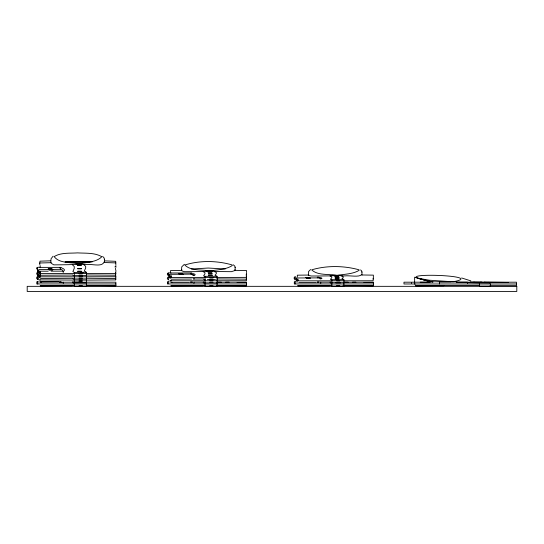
<?xml version="1.0" encoding="UTF-8"?>
<svg xmlns="http://www.w3.org/2000/svg" width="544" height="544" viewBox="0 0 544 544"><rect width="100%" height="100%" fill="white"/><g stroke="black" fill="none" stroke-linecap="round" stroke-linejoin="round"><path stroke-width="0.82" d="M104.448 259.631L104.06 257.856L102.598 256.36M235.137 267.526L234.75 266.057L233.288 264.812M361.957 272.19L361.57 270.824L360.57 269.919M50.844 262.296L51.313 263.364L53.795 264.846A65.151 6.698 0 0 0 70.958 264.608L72.488 264.561M37.475 268.845L37.57 268.233M37.475 270.98L37.57 270.368M40.161 267.723L40.195 265.608M490.022 285.716L516.467 285.716L516.467 282.193L488.369 282.193M168.164 273.822L168.259 273.469M168.164 275.964L168.259 275.611M37.475 273.21L37.57 272.864M37.475 275.352L37.57 275.006M192.644 274.883L192.916 274.475M83.137 272.415L74.338 272.415L74.338 282.241L86.38 282.227L86.38 272.388L84.327 270.919L85.673 268.097L85.673 266.288L83.885 264.778L84.585 264.52A50.47 5.188 0 0 0 87.564 264.615C92.555 263.806 102.082 267.424 104.258 261.752M170.884 272.884L170.809 273.374M40.032 276.264L40.48 276.801L74.338 276.801M217.07 276.386L215.016 275.182L216.362 273.557L216.362 272.51L214.574 271.646L215.274 271.49A50.47 2.992 0 0 0 218.253 271.551L231.411 271.68L234.722 270.599L235.137 270.11L234.75 269.797M37.522 269.341L37.522 271.476L37.57 267.934M297.541 280.425L298.758 280.854L373.164 280.779L373.075 278.358M40.27 273.462L39.977 272.796M203.83 279.018L203.83 279.575L205.027 279.752M114.94 266.934L115.906 265.615L115.906 267.335M115.498 269.511L115.607 268.253M73.141 278.412L73.141 278.909L74.338 279.065M341.516 276.073L342.094 275.862A50.47 2.292 0 0 0 345.073 275.903C349.561 275.284 359.353 277.569 361.57 274.564M37.522 273.489L37.522 275.631L37.57 272.7M170.959 277.413L171.02 275.577L171.17 277.46L205.027 277.46M53.115 256.19L51.061 258.76L50.823 262.616M246.459 272.993L246.595 274.611M115.77 272.462L115.906 274.088M115.525 276.189L115.45 275.291M115.498 274.543L115.607 273.836M295.032 279.915L295.079 277.148M310.624 269.518L308.57 271.538L308.332 275.08M192.692 274.734L192.916 274.387L190.978 274.149L191.243 273.863L190.482 273.442M184.355 264.336L181.75 266.825L181.512 270.443M373.279 277.426L373.415 279.072M181.948 269.885C180.622 270.939 183.838 271.415 184.484 271.68A65.151 3.862 0 0 0 201.647 271.544L203.177 271.517M191.243 274.122L169.701 274.332M37.522 277.358L37.522 279.5L37.57 276.95M246.459 278.181L246.595 279.847M168.436 276.134L168.259 273.299M308.768 274.632C307.482 275.509 310.767 275.794 311.304 276.005A65.151 2.958 0 0 0 328.467 275.896L329.99 275.876M317.295 277.324L318.063 277.651L317.798 277.868C318.702 277.406 321.722 279.242 319.96 278.793M318.063 277.875L296.521 277.977M115.77 277.889L115.906 279.562M115.525 279.806L115.45 279.344M115.498 278.956L115.607 278.596M170.986 280.405L170.959 280.792L171.938 280.813L246.344 280.758L246.255 278.895M168.436 280.017L168.259 277.46M204.938 282.533L203.585 282.839L205.027 282.928M331.758 282.533L330.405 282.839L331.847 282.928M190.434 273.367L191.876 273.387M79.9 263.867C87.026 262.052 96.336 262.242 101.687 256.877L101.544 256.557C94.377 252.538 85.496 253.382 77.534 252.885C69.809 253.436 60.976 252.396 54.155 256.605C59.48 263.738 71.08 262.052 79.159 263.874M453.193 281.744C482.589 276.366 418.744 273.183 416.14 276.876L416.344 277.698L417.52 278.113L431.079 282.016L414.637 277.188L414.637 284.118L415.201 284.145M191.413 269.008L208.223 268.042L225.236 269.001M210.589 270.926C217.811 269.572 226.059 269.64 232.329 265.533L232.234 264.976C217.301 260.549 199.689 260.263 184.844 265.016C190.794 271.225 201.783 269.341 209.848 270.932M337.402 275.318C344.624 274.067 352.777 274.203 359.149 270.327L359.054 269.804C344.026 265.635 326.604 265.356 311.664 269.851C317.818 275.733 328.603 273.822 336.668 275.325M59.928 267.784L61.193 267.784M37.339 269.491C34.802 267.485 38.366 266.934 40.229 267.376L61.193 267.376M40.324 273.204L39.195 273.204M317.431 277.25L318.696 277.311A74.848 3.393 0 0 1 320.776 278.888M317.431 277.365L318.696 277.311M66.008 261.759L76.112 261.596M50.857 262.704L39.814 262.99L39.814 264.772M171.013 277.25L169.884 277.25M217.07 282.288L246.344 282.193M343.89 282.316L373.164 282.193M40.324 276.597L39.195 276.597M297.833 280.677L296.704 280.677M50.538 260.821L40.004 261.168L39.705 263.276M181.546 270.45L170.503 270.613L170.503 272.394M171.013 280.67L169.884 280.67M115.654 275.196L86.38 274.992M308.366 275.06L297.323 275.182L297.323 276.971M40.324 279.997L39.195 280.004M65.987 262.344L70.815 262.303A108.718 11.172 0 0 1 89.821 262.344M82.321 273.55L79.077 273.557M82.321 275.033L79.077 275.04M39.012 269.606L60.289 269.307M86.38 275.618L74.338 275.652M331.772 275.312L339.932 275.352M191.617 279.038L171.17 279.194M298.758 282.581L316.35 282.445M72.692 278.297L40.48 278.535M193.657 279.024L203.381 278.95M58.84 281.724L40.48 281.853M189.53 282.404L171.17 282.54M443.931 285.539L415.351 285.716L444.013 285.716M205.768 270.701L213.112 270.688M80.934 272.286L86.38 272.258M39.012 273.707L40.14 273.7M72.692 275.026L40.304 275.257M82.321 276.808L79.077 276.808M213.01 277.467L209.766 277.467M82.321 278.29L79.077 278.297M86.38 278.895L74.338 278.916M213.01 278.95L209.766 278.956M215.444 279.562L207.346 279.575M339.83 280.847L336.586 280.854M339.83 282.336L336.586 282.336M72.209 285.539L40.195 285.716L72.162 285.716M202.898 285.539L170.884 285.716L202.851 285.716M329.718 285.539L297.704 285.716L329.671 285.716M51.082 271.17L61.928 271.143M86.38 276.78L115.654 276.719L115.641 276.372M115.654 278.494L86.38 278.27M169.701 278.134L170.83 278.134M246.344 279.147L217.07 278.929M82.321 280.126L79.077 280.126M343.89 279.704L331.847 279.718L331.847 286.096L343.89 286.096L343.89 279.704L342.747 278.902M213.01 280.813L209.766 280.813M82.321 281.615L79.077 281.615M213.01 282.302L209.766 282.302M86.38 276.814L74.338 276.828M39.012 277.549L40.14 277.542M86.38 280.112L115.641 279.902M86.38 280.126L39.977 279.902M373.164 282.547L363.936 282.465M170.918 272.972L191.876 272.972M74.338 273.591L113.431 273.455L115.654 273.401L115.641 272.782M37.706 274.516C35.394 274.713 37.08 271.034 39.161 272.394M168.395 275.108C166.083 275.312 167.77 271.619 169.85 272.986M205.027 277.488L246.344 277.379L246.255 274.203M37.706 278.929C35.911 279.473 36.414 275.835 38.243 276.787M295.208 279.038C293.42 279.623 293.923 275.951 295.752 276.896M168.395 279.412C166.076 279.534 167.776 275.944 169.85 277.277M38.243 281.806L36.802 281.806L36.802 283.948L37.339 283.948M168.796 281.806L167.491 281.806L167.491 283.948L168.028 283.948M295.977 281.806L294.311 281.806L294.311 283.948L295.208 283.948M429.032 281.806L450.799 281.806M39.012 281.962L40.14 281.962M40.916 281.962L60.656 281.962M169.701 281.962L170.83 281.962M296.521 281.962L297.65 281.962M456.613 281.962L439.504 281.962L439.504 283.948M456.98 281.962L466.97 281.962M59.745 282.098L61.642 282.098M62.995 282.098L63.267 283.37M77.146 282.064L72.488 282.064L74.249 282.35L72.896 282.839L74.338 282.928M77.649 282.064L81.525 282.064M190.482 282.098L192.331 282.098M193.868 282.098L193.956 283.37M203.735 282.064L203.177 282.193L204.075 282.268M317.295 282.098L319.151 282.098M320.688 282.098L320.776 283.37M330.555 282.064L329.99 282.193L330.895 282.268M467.527 282.098L467.684 283.37M470.118 282.064L474.014 282.064M480.903 282.064L484.799 282.064M40.48 282.193L41.249 282.193M59.745 282.214L61.982 282.214M62.669 282.214L72.488 282.193M86.557 282.193L115.858 282.193L115.858 283.982M171.17 282.193L171.938 282.193M190.482 282.214L192.671 282.214M193.861 282.193L203.177 282.193M217.246 282.193L221.354 282.193M225.685 282.193L229.078 282.193M317.295 282.214L319.246 282.193M320.681 282.193L329.99 282.193M344.066 282.193L348.174 282.193M352.505 282.193L355.898 282.193M410.808 282.193L403.974 282.193L403.974 283.982L410.808 283.982M429.658 282.193L411.468 282.193L411.468 283.982L516.14 283.982M467.527 282.214L482.004 282.193M484.935 282.193L487.873 282.193L490.212 282.928L479.475 282.853L479.475 286.096M331.847 282.662L343.89 282.662M205.027 282.853L217.07 282.853M335.784 282.853L340.646 282.853M38.243 283.948L115.906 283.982L115.906 285.716L86.462 285.716M168.932 283.948L246.595 283.982L246.595 285.716L217.151 285.716M295.752 283.948L373.415 283.982L373.415 285.716L343.128 285.716M71.971 285.471L74.338 285.471M79.077 285.471L82.321 285.471M202.66 285.471L205.027 285.471M209.766 285.471L213.01 285.471M329.48 285.471L331.847 285.471M336.586 285.471L339.83 285.471M444.162 285.471L479.475 285.471M479.692 286.096L490.45 286.096L490.45 283.982M78.377 261.589L84.714 261.63M48.205 271.198L38.991 271.191M246.344 282.513L237.116 282.438M74.338 273.544L40.304 273.53M474.191 282.193L480.978 282.241M484.371 282.261L508.116 282.424L484.568 282.288M473.64 282.227L481.209 282.268M420.24 282.193L429.508 282.248M343.189 285.484L373.415 285.716M216.369 285.484L246.595 285.716M86.523 285.491L115.906 285.716M463.821 282.56L465.474 282.581L463.787 282.56M361.882 274.978L373.368 275.142L373.368 276.93M479.475 282.928L467.235 282.628M235.062 270.348L246.548 270.552L246.548 272.34M105.094 260.882L115.702 261.31L115.858 264.67M89.869 261.725L65.035 261.922L77.534 261.399L89.393 261.868M87.169 261.766L92.201 261.916M456.328 282.356L467.35 282.628M104.373 262.528L115.858 262.895M452.533 281.744L429.298 280.208L417.52 278.113L433.004 282.03L418.846 278.494M194.412 278.793A74.848 2.611 0 0 1 193.956 278.895L192.964 278.78M317.295 277.44L318.063 277.766M193.14 275.318L193.956 275.448L192.644 274.768M331.847 279.786L330.405 279.33L331.758 277.766L331.758 276.828L329.99 276.005L330.555 275.747A65.151 2.958 0 0 0 336.668 275.645L337.402 275.645A46.777 2.122 0 0 0 342.094 275.733L342.094 275.862M74.338 275.747L72.896 275.189M205.027 276.406L203.585 275.835L204.938 273.877L204.938 272.707L203.177 271.68L203.735 271.381A65.151 3.862 0 0 0 209.848 271.252L210.589 271.252A46.777 2.774 0 0 0 215.274 271.368L215.274 271.49M461.645 277.97L470.812 280.854M74.338 272.49L72.896 271.565L74.249 268.403L74.249 266.506L72.488 264.846L73.046 264.425A65.151 6.698 0 0 0 79.159 264.194L79.9 264.194A46.777 4.808 0 0 0 84.585 264.391L84.585 264.52M342.203 276.243L343.182 276.638L343.182 277.44L341.972 278.793M62.995 271.245L63.267 271.354A74.848 7.691 0 0 0 61.982 268.07M60.241 268.083L60.289 269.192C62.472 269.151 62.73 270.932 63.267 272.503M38.692 270.477L38.991 273.163M373.368 282.193L373.368 283.982M361.957 271.837L361.957 275.06M297.84 280.765L297.84 278.984L297.779 280.826M296.555 278.616L296.555 280.595M296.494 278.65L296.494 280.656M296.174 278.079L296.201 280.344M295.079 281.806L295.079 283.948M246.548 276.005L246.548 277.794M246.548 282.193L246.548 283.982M235.137 267.145L235.137 270.395M217.07 279.555L217.07 276.311L205.027 276.332L205.027 279.575M217.07 279.67L217.07 286.096L205.027 286.096L205.027 279.677M169.735 275.162L169.735 277.148M169.68 275.216L169.68 277.222M169.354 274.468L169.381 276.814M168.164 281.806L168.259 283.948M115.858 270.048L115.858 271.83M115.858 275.774L115.858 277.562M104.448 259.168L104.448 262.487M40.331 276.706L40.331 271.592L40.27 276.78M39.814 275.801L39.814 276.991M39.046 274.516L38.991 276.57M38.665 269.844L38.692 272.449M38.665 273.836L38.692 276.175M38.665 277.617L38.692 279.779M37.747 281.806L37.747 283.948M37.57 281.806L37.57 283.948M75.99 264.017A97.668 10.037 0 0 1 82.015 264.01M336.301 275.876A108.718 4.93 0 0 1 337.885 275.876M206.298 270.96A108.718 6.446 0 0 1 212.65 270.966M192.671 273.55A74.848 4.44 0 0 1 193.956 275.448M48.212 268.906L52.074 268.92L48.212 268.906M48.919 269.878L52.775 269.892L48.919 269.878M77.336 265.52L81.199 265.533L77.336 265.52M77.663 268.716L81.525 268.729L77.663 268.716M77.663 271.279L81.525 271.293L77.663 271.279M178.901 273.856L182.764 273.87L178.901 273.856M179.608 274.489L183.464 274.496L179.608 274.489M208.026 272.02L211.888 272.027L208.026 272.02M208.352 273.863L212.214 273.87L208.352 273.863M208.352 275.346L212.214 275.352L208.352 275.346M305.721 277.576L309.584 277.583L305.721 277.576M306.428 278.1L310.284 278.106L306.428 278.1M334.846 276.23L338.708 276.236L334.846 276.23M335.172 277.644L339.034 277.651L335.172 277.644M335.172 278.773L339.034 278.78L335.172 278.773M86.38 282.853L74.338 282.853L74.338 286.096L86.38 286.096L86.38 282.853M516.8 286.334L27.2 286.334L27.2 291.462L516.8 291.462L516.8 286.334M459.85 282.445L458.164 282.431L459.85 282.445M461.7 282.486L460.013 282.472L461.7 282.486M463.583 282.533L461.931 282.513L463.583 282.533"/></g></svg>
